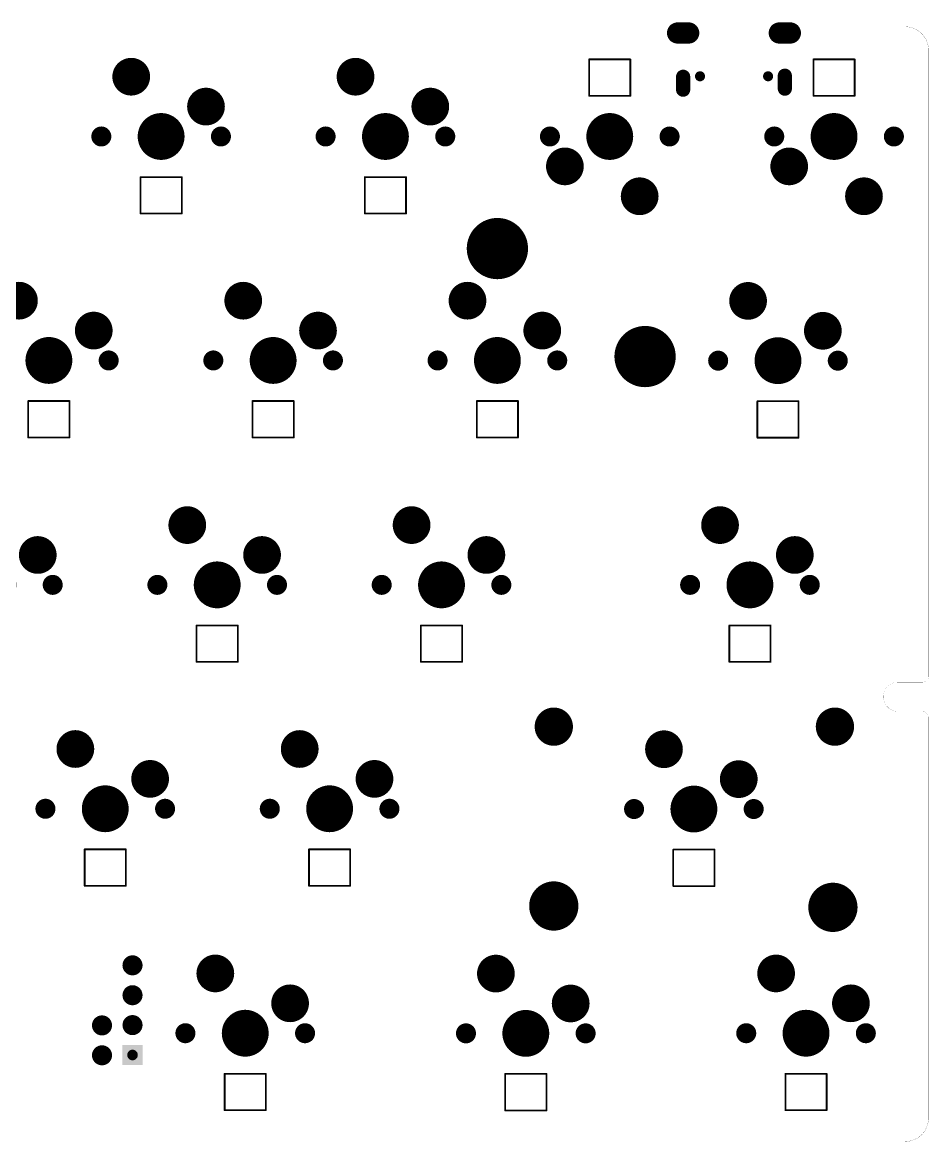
# Model space of a CAD drawing. Header units: millimetres. Extents: x 1049 to 1332, y 1256 to 1351.
# Drawn here: x 1254.6 to 1331.5, y 1255.5 to 1350.6 of the extents above; entities that cross this region are included whole.
import ezdxf

# ---------------------------------------------------------------- set-up
doc = ezdxf.new("R2010")
doc.units = ezdxf.units.MM
for name, color, linetype in [('BottomSolder', 6, 'Continuous'), ('KeepOutLayer', 6, 'Continuous'), ('PadHoleLayer', 156, 'Continuous')]:
    doc.layers.add(name, color=color, linetype=linetype)

# ---------------------------------------------------------------- blocks, each defined once
blk = doc.blocks.new('____87')
at = {"layer": 'BottomSolder'}
for points, const_width in [([(-3.341, 5.08, 1), (-1.739, 5.08, 1)], 1.602), ([(3.009, 2.54, 1), (4.611, 2.54, 1)], 1.602), ([(-0.995, 0, 1), (0.995, 0, 1)], 1.99), ([(-5.505, 0, 1), (-4.655, 0, 1)], 0.85), ([(4.655, 0, 1), (5.505, 0, 1)], 0.85)]:
    blk.add_lwpolyline(points, format="xyb", close=True, dxfattribs=dict(at, const_width=const_width))
at = {"layer": 'PadHoleLayer'}
for points, const_width in [([(-3.29, 5.08, 1), (-1.79, 5.08, 1)], 1.5), ([(3.06, 2.54, 1), (4.56, 2.54, 1)], 1.5), ([(-0.995, 0, 1), (0.995, 0, 1)], 1.99), ([(-5.505, 0, 1), (-4.655, 0, 1)], 0.85), ([(4.655, 0, 1), (5.505, 0, 1)], 0.85)]:
    blk.add_lwpolyline(points, format="xyb", close=True, dxfattribs=dict(at, const_width=const_width))
blk = doc.blocks.new('____88')
at = {"layer": 'BottomSolder'}
for points, const_width in [([(-3.341, 5.08, 1), (-1.739, 5.08, 1)], 1.602), ([(3.009, 2.54, 1), (4.611, 2.54, 1)], 1.602), ([(-0.995, 0, 1), (0.995, 0, 1)], 1.99), ([(-5.505, 0, 1), (-4.655, 0, 1)], 0.85), ([(4.655, 0, 1), (5.505, 0, 1)], 0.85)]:
    blk.add_lwpolyline(points, format="xyb", close=True, dxfattribs=dict(at, const_width=const_width))
at = {"layer": 'PadHoleLayer'}
for points, const_width in [([(-3.29, 5.08, 1), (-1.79, 5.08, 1)], 1.5), ([(3.06, 2.54, 1), (4.56, 2.54, 1)], 1.5), ([(-0.995, 0, 1), (0.995, 0, 1)], 1.99), ([(-5.505, 0, 1), (-4.655, 0, 1)], 0.85), ([(4.655, 0, 1), (5.505, 0, 1)], 0.85)]:
    blk.add_lwpolyline(points, format="xyb", close=True, dxfattribs=dict(at, const_width=const_width))
blk = doc.blocks.new('____89')
at = {"layer": 'BottomSolder'}
for points, const_width in [([(-3.341, 5.08, 1), (-1.739, 5.08, 1)], 1.602), ([(3.009, 2.54, 1), (4.611, 2.54, 1)], 1.602), ([(-0.995, 0, 1), (0.995, 0, 1)], 1.99), ([(-5.505, 0, 1), (-4.655, 0, 1)], 0.85), ([(4.655, 0, 1), (5.505, 0, 1)], 0.85)]:
    blk.add_lwpolyline(points, format="xyb", close=True, dxfattribs=dict(at, const_width=const_width))
at = {"layer": 'PadHoleLayer'}
for points, const_width in [([(-3.29, 5.08, 1), (-1.79, 5.08, 1)], 1.5), ([(3.06, 2.54, 1), (4.56, 2.54, 1)], 1.5), ([(-0.995, 0, 1), (0.995, 0, 1)], 1.99), ([(-5.505, 0, 1), (-4.655, 0, 1)], 0.85), ([(4.655, 0, 1), (5.505, 0, 1)], 0.85)]:
    blk.add_lwpolyline(points, format="xyb", close=True, dxfattribs=dict(at, const_width=const_width))
blk = doc.blocks.new('____97')
at = {"layer": 'BottomSolder'}
for points, const_width in [([(-3.341, 5.08, 1), (-1.739, 5.08, 1)], 1.602), ([(3.009, 2.54, 1), (4.611, 2.54, 1)], 1.602), ([(-0.995, 0, 1), (0.995, 0, 1)], 1.99), ([(-5.505, 0, 1), (-4.655, 0, 1)], 0.85), ([(4.655, 0, 1), (5.505, 0, 1)], 0.85)]:
    blk.add_lwpolyline(points, format="xyb", close=True, dxfattribs=dict(at, const_width=const_width))
at = {"layer": 'PadHoleLayer'}
for points, const_width in [([(-3.29, 5.08, 1), (-1.79, 5.08, 1)], 1.5), ([(3.06, 2.54, 1), (4.56, 2.54, 1)], 1.5), ([(-0.995, 0, 1), (0.995, 0, 1)], 1.99), ([(-5.505, 0, 1), (-4.655, 0, 1)], 0.85), ([(4.655, 0, 1), (5.505, 0, 1)], 0.85)]:
    blk.add_lwpolyline(points, format="xyb", close=True, dxfattribs=dict(at, const_width=const_width))
blk = doc.blocks.new('____101')
at = {"layer": 'BottomSolder'}
for points, const_width in [([(-3.341, 5.08, 1), (-1.739, 5.08, 1)], 1.602), ([(3.009, 2.54, 1), (4.611, 2.54, 1)], 1.602), ([(-0.995, 0, 1), (0.995, 0, 1)], 1.99), ([(-5.505, 0, 1), (-4.655, 0, 1)], 0.85), ([(4.655, 0, 1), (5.505, 0, 1)], 0.85)]:
    blk.add_lwpolyline(points, format="xyb", close=True, dxfattribs=dict(at, const_width=const_width))
at = {"layer": 'PadHoleLayer'}
for points, const_width in [([(-3.29, 5.08, 1), (-1.79, 5.08, 1)], 1.5), ([(3.06, 2.54, 1), (4.56, 2.54, 1)], 1.5), ([(-0.995, 0, 1), (0.995, 0, 1)], 1.99), ([(-5.505, 0, 1), (-4.655, 0, 1)], 0.85), ([(4.655, 0, 1), (5.505, 0, 1)], 0.85)]:
    blk.add_lwpolyline(points, format="xyb", close=True, dxfattribs=dict(at, const_width=const_width))
blk = doc.blocks.new('____105')
at = {"layer": 'BottomSolder'}
for points, const_width in [([(-3.341, 5.08, 1), (-1.739, 5.08, 1)], 1.602), ([(3.009, 2.54, 1), (4.611, 2.54, 1)], 1.602), ([(-0.995, 0, 1), (0.995, 0, 1)], 1.99), ([(-5.505, 0, 1), (-4.655, 0, 1)], 0.85), ([(4.655, 0, 1), (5.505, 0, 1)], 0.85)]:
    blk.add_lwpolyline(points, format="xyb", close=True, dxfattribs=dict(at, const_width=const_width))
at = {"layer": 'PadHoleLayer'}
for points, const_width in [([(-3.29, 5.08, 1), (-1.79, 5.08, 1)], 1.5), ([(3.06, 2.54, 1), (4.56, 2.54, 1)], 1.5), ([(-0.995, 0, 1), (0.995, 0, 1)], 1.99), ([(-5.505, 0, 1), (-4.655, 0, 1)], 0.85), ([(4.655, 0, 1), (5.505, 0, 1)], 0.85)]:
    blk.add_lwpolyline(points, format="xyb", close=True, dxfattribs=dict(at, const_width=const_width))
blk = doc.blocks.new('____107')
at = {"layer": 'BottomSolder'}
for points, const_width in [([(-3.341, 5.08, 1), (-1.739, 5.08, 1)], 1.602), ([(3.009, 2.54, 1), (4.611, 2.54, 1)], 1.602), ([(-0.995, 0, 1), (0.995, 0, 1)], 1.99), ([(-5.505, 0, 1), (-4.655, 0, 1)], 0.85), ([(4.655, 0, 1), (5.505, 0, 1)], 0.85)]:
    blk.add_lwpolyline(points, format="xyb", close=True, dxfattribs=dict(at, const_width=const_width))
at = {"layer": 'PadHoleLayer'}
for points, const_width in [([(-3.29, 5.08, 1), (-1.79, 5.08, 1)], 1.5), ([(3.06, 2.54, 1), (4.56, 2.54, 1)], 1.5), ([(-0.995, 0, 1), (0.995, 0, 1)], 1.99), ([(-5.505, 0, 1), (-4.655, 0, 1)], 0.85), ([(4.655, 0, 1), (5.505, 0, 1)], 0.85)]:
    blk.add_lwpolyline(points, format="xyb", close=True, dxfattribs=dict(at, const_width=const_width))
blk = doc.blocks.new('____110')
at = {"layer": 'BottomSolder'}
for points, const_width in [([(-3.341, 5.08, 1), (-1.739, 5.08, 1)], 1.602), ([(3.009, 2.54, 1), (4.611, 2.54, 1)], 1.602), ([(-0.995, 0, 1), (0.995, 0, 1)], 1.99), ([(-5.505, 0, 1), (-4.655, 0, 1)], 0.85), ([(4.655, 0, 1), (5.505, 0, 1)], 0.85)]:
    blk.add_lwpolyline(points, format="xyb", close=True, dxfattribs=dict(at, const_width=const_width))
at = {"layer": 'PadHoleLayer'}
for points, const_width in [([(-3.29, 5.08, 1), (-1.79, 5.08, 1)], 1.5), ([(3.06, 2.54, 1), (4.56, 2.54, 1)], 1.5), ([(-0.995, 0, 1), (0.995, 0, 1)], 1.99), ([(-5.505, 0, 1), (-4.655, 0, 1)], 0.85), ([(4.655, 0, 1), (5.505, 0, 1)], 0.85)]:
    blk.add_lwpolyline(points, format="xyb", close=True, dxfattribs=dict(at, const_width=const_width))
blk = doc.blocks.new('____114')
at = {"layer": 'BottomSolder'}
for points, const_width in [([(-3.341, 5.08, 1), (-1.739, 5.08, 1)], 1.602), ([(3.009, 2.54, 1), (4.611, 2.54, 1)], 1.602), ([(-0.995, 0, 1), (0.995, 0, 1)], 1.99), ([(-5.505, 0, 1), (-4.655, 0, 1)], 0.85), ([(4.655, 0, 1), (5.505, 0, 1)], 0.85)]:
    blk.add_lwpolyline(points, format="xyb", close=True, dxfattribs=dict(at, const_width=const_width))
at = {"layer": 'PadHoleLayer'}
for points, const_width in [([(-3.29, 5.08, 1), (-1.79, 5.08, 1)], 1.5), ([(3.06, 2.54, 1), (4.56, 2.54, 1)], 1.5), ([(-0.995, 0, 1), (0.995, 0, 1)], 1.99), ([(-5.505, 0, 1), (-4.655, 0, 1)], 0.85), ([(4.655, 0, 1), (5.505, 0, 1)], 0.85)]:
    blk.add_lwpolyline(points, format="xyb", close=True, dxfattribs=dict(at, const_width=const_width))
blk = doc.blocks.new('____115')
at = {"layer": 'BottomSolder'}
for points, const_width in [([(-3.341, 5.08, 1), (-1.739, 5.08, 1)], 1.602), ([(3.009, 2.54, 1), (4.611, 2.54, 1)], 1.602), ([(-0.995, 0, 1), (0.995, 0, 1)], 1.99), ([(-5.505, 0, 1), (-4.655, 0, 1)], 0.85), ([(4.655, 0, 1), (5.505, 0, 1)], 0.85)]:
    blk.add_lwpolyline(points, format="xyb", close=True, dxfattribs=dict(at, const_width=const_width))
at = {"layer": 'PadHoleLayer'}
for points, const_width in [([(-3.29, 5.08, 1), (-1.79, 5.08, 1)], 1.5), ([(3.06, 2.54, 1), (4.56, 2.54, 1)], 1.5), ([(-0.995, 0, 1), (0.995, 0, 1)], 1.99), ([(-5.505, 0, 1), (-4.655, 0, 1)], 0.85), ([(4.655, 0, 1), (5.505, 0, 1)], 0.85)]:
    blk.add_lwpolyline(points, format="xyb", close=True, dxfattribs=dict(at, const_width=const_width))
blk = doc.blocks.new('____116')
at = {"layer": 'BottomSolder'}
for points, const_width in [([(-3.341, 5.08, 1), (-1.739, 5.08, 1)], 1.602), ([(3.009, 2.54, 1), (4.611, 2.54, 1)], 1.602), ([(-0.995, 0, 1), (0.995, 0, 1)], 1.99), ([(-5.505, 0, 1), (-4.655, 0, 1)], 0.85), ([(4.655, 0, 1), (5.505, 0, 1)], 0.85)]:
    blk.add_lwpolyline(points, format="xyb", close=True, dxfattribs=dict(at, const_width=const_width))
at = {"layer": 'PadHoleLayer'}
for points, const_width in [([(-3.29, 5.08, 1), (-1.79, 5.08, 1)], 1.5), ([(3.06, 2.54, 1), (4.56, 2.54, 1)], 1.5), ([(-0.995, 0, 1), (0.995, 0, 1)], 1.99), ([(-5.505, 0, 1), (-4.655, 0, 1)], 0.85), ([(4.655, 0, 1), (5.505, 0, 1)], 0.85)]:
    blk.add_lwpolyline(points, format="xyb", close=True, dxfattribs=dict(at, const_width=const_width))
blk = doc.blocks.new('____124')
at = {"layer": 'BottomSolder'}
for points, const_width in [([(-3.341, 5.08, 1), (-1.739, 5.08, 1)], 1.602), ([(3.009, 2.54, 1), (4.611, 2.54, 1)], 1.602), ([(-0.995, 0, 1), (0.995, 0, 1)], 1.99), ([(-5.505, 0, 1), (-4.655, 0, 1)], 0.85), ([(4.655, 0, 1), (5.505, 0, 1)], 0.85)]:
    blk.add_lwpolyline(points, format="xyb", close=True, dxfattribs=dict(at, const_width=const_width))
at = {"layer": 'PadHoleLayer'}
for points, const_width in [([(-3.29, 5.08, 1), (-1.79, 5.08, 1)], 1.5), ([(3.06, 2.54, 1), (4.56, 2.54, 1)], 1.5), ([(-0.995, 0, 1), (0.995, 0, 1)], 1.99), ([(-5.505, 0, 1), (-4.655, 0, 1)], 0.85), ([(4.655, 0, 1), (5.505, 0, 1)], 0.85)]:
    blk.add_lwpolyline(points, format="xyb", close=True, dxfattribs=dict(at, const_width=const_width))
blk = doc.blocks.new('____129')
at = {"layer": 'BottomSolder'}
for points, const_width in [([(-3.341, 5.08, 1), (-1.739, 5.08, 1)], 1.602), ([(3.009, 2.54, 1), (4.611, 2.54, 1)], 1.602), ([(-0.995, 0, 1), (0.995, 0, 1)], 1.99), ([(-5.505, 0, 1), (-4.655, 0, 1)], 0.85), ([(4.655, 0, 1), (5.505, 0, 1)], 0.85)]:
    blk.add_lwpolyline(points, format="xyb", close=True, dxfattribs=dict(at, const_width=const_width))
at = {"layer": 'PadHoleLayer'}
for points, const_width in [([(-3.29, 5.08, 1), (-1.79, 5.08, 1)], 1.5), ([(3.06, 2.54, 1), (4.56, 2.54, 1)], 1.5), ([(-0.995, 0, 1), (0.995, 0, 1)], 1.99), ([(-5.505, 0, 1), (-4.655, 0, 1)], 0.85), ([(4.655, 0, 1), (5.505, 0, 1)], 0.85)]:
    blk.add_lwpolyline(points, format="xyb", close=True, dxfattribs=dict(at, const_width=const_width))
blk = doc.blocks.new('____135')
at = {"layer": 'BottomSolder'}
for points, const_width in [([(-3.341, 5.08, 1), (-1.739, 5.08, 1)], 1.602), ([(3.009, 2.54, 1), (4.611, 2.54, 1)], 1.602), ([(-0.995, 0, 1), (0.995, 0, 1)], 1.99), ([(-5.505, 0, 1), (-4.655, 0, 1)], 0.85), ([(4.655, 0, 1), (5.505, 0, 1)], 0.85)]:
    blk.add_lwpolyline(points, format="xyb", close=True, dxfattribs=dict(at, const_width=const_width))
at = {"layer": 'PadHoleLayer'}
for points, const_width in [([(-3.29, 5.08, 1), (-1.79, 5.08, 1)], 1.5), ([(3.06, 2.54, 1), (4.56, 2.54, 1)], 1.5), ([(-0.995, 0, 1), (0.995, 0, 1)], 1.99), ([(-5.505, 0, 1), (-4.655, 0, 1)], 0.85), ([(4.655, 0, 1), (5.505, 0, 1)], 0.85)]:
    blk.add_lwpolyline(points, format="xyb", close=True, dxfattribs=dict(at, const_width=const_width))
blk = doc.blocks.new('____136')
at = {"layer": 'BottomSolder'}
for points, const_width in [([(-3.341, 5.08, 1), (-1.739, 5.08, 1)], 1.602), ([(3.009, 2.54, 1), (4.611, 2.54, 1)], 1.602), ([(-0.995, 0, 1), (0.995, 0, 1)], 1.99), ([(-5.505, 0, 1), (-4.655, 0, 1)], 0.85), ([(4.655, 0, 1), (5.505, 0, 1)], 0.85)]:
    blk.add_lwpolyline(points, format="xyb", close=True, dxfattribs=dict(at, const_width=const_width))
at = {"layer": 'PadHoleLayer'}
for points, const_width in [([(-3.29, 5.08, 1), (-1.79, 5.08, 1)], 1.5), ([(3.06, 2.54, 1), (4.56, 2.54, 1)], 1.5), ([(-0.995, 0, 1), (0.995, 0, 1)], 1.99), ([(-5.505, 0, 1), (-4.655, 0, 1)], 0.85), ([(4.655, 0, 1), (5.505, 0, 1)], 0.85)]:
    blk.add_lwpolyline(points, format="xyb", close=True, dxfattribs=dict(at, const_width=const_width))
blk = doc.blocks.new('____138')
at = {"layer": 'BottomSolder'}
for points, const_width in [([(-3.341, 5.08, 1), (-1.739, 5.08, 1)], 1.602), ([(3.009, 2.54, 1), (4.611, 2.54, 1)], 1.602), ([(-0.995, 0, 1), (0.995, 0, 1)], 1.99), ([(-5.505, 0, 1), (-4.655, 0, 1)], 0.85), ([(4.655, 0, 1), (5.505, 0, 1)], 0.85)]:
    blk.add_lwpolyline(points, format="xyb", close=True, dxfattribs=dict(at, const_width=const_width))
at = {"layer": 'PadHoleLayer'}
for points, const_width in [([(-3.29, 5.08, 1), (-1.79, 5.08, 1)], 1.5), ([(3.06, 2.54, 1), (4.56, 2.54, 1)], 1.5), ([(-0.995, 0, 1), (0.995, 0, 1)], 1.99), ([(-5.505, 0, 1), (-4.655, 0, 1)], 0.85), ([(4.655, 0, 1), (5.505, 0, 1)], 0.85)]:
    blk.add_lwpolyline(points, format="xyb", close=True, dxfattribs=dict(at, const_width=const_width))
blk = doc.blocks.new('____139')
at = {"layer": 'BottomSolder'}
for points, const_width in [([(-3.341, 5.08, 1), (-1.739, 5.08, 1)], 1.602), ([(3.009, 2.54, 1), (4.611, 2.54, 1)], 1.602), ([(-0.995, 0, 1), (0.995, 0, 1)], 1.99), ([(-5.505, 0, 1), (-4.655, 0, 1)], 0.85), ([(4.655, 0, 1), (5.505, 0, 1)], 0.85)]:
    blk.add_lwpolyline(points, format="xyb", close=True, dxfattribs=dict(at, const_width=const_width))
at = {"layer": 'PadHoleLayer'}
for points, const_width in [([(-3.29, 5.08, 1), (-1.79, 5.08, 1)], 1.5), ([(3.06, 2.54, 1), (4.56, 2.54, 1)], 1.5), ([(-0.995, 0, 1), (0.995, 0, 1)], 1.99), ([(-5.505, 0, 1), (-4.655, 0, 1)], 0.85), ([(4.655, 0, 1), (5.505, 0, 1)], 0.85)]:
    blk.add_lwpolyline(points, format="xyb", close=True, dxfattribs=dict(at, const_width=const_width))
blk = doc.blocks.new('____141')
at = {"layer": 'BottomSolder'}
for points, const_width in [([(-3.341, 5.08, 1), (-1.739, 5.08, 1)], 1.602), ([(3.009, 2.54, 1), (4.611, 2.54, 1)], 1.602), ([(-0.995, 0, 1), (0.995, 0, 1)], 1.99), ([(-5.505, 0, 1), (-4.655, 0, 1)], 0.85), ([(4.655, 0, 1), (5.505, 0, 1)], 0.85)]:
    blk.add_lwpolyline(points, format="xyb", close=True, dxfattribs=dict(at, const_width=const_width))
at = {"layer": 'PadHoleLayer'}
for points, const_width in [([(-3.29, 5.08, 1), (-1.79, 5.08, 1)], 1.5), ([(3.06, 2.54, 1), (4.56, 2.54, 1)], 1.5), ([(-0.995, 0, 1), (0.995, 0, 1)], 1.99), ([(-5.505, 0, 1), (-4.655, 0, 1)], 0.85), ([(4.655, 0, 1), (5.505, 0, 1)], 0.85)]:
    blk.add_lwpolyline(points, format="xyb", close=True, dxfattribs=dict(at, const_width=const_width))
blk = doc.blocks.new('2X____147')
at = {"layer": 'BottomSolder'}
for points, const_width in [([(-12.71, 7, 1), (-11.084, 7, 1)], 1.626), ([(11.166, 7, 1), (12.792, 7, 1)], 1.626), ([(-12.943, -8.24, 1), (-10.851, -8.24, 1)], 2.092), ([(10.761, -8.354, 1), (12.853, -8.354, 1)], 2.092)]:
    blk.add_lwpolyline(points, format="xyb", close=True, dxfattribs=dict(at, const_width=const_width))
at = {"layer": 'PadHoleLayer'}
for points, const_width in [([(-12.659, 7, 1), (-11.135, 7, 1)], 1.524), ([(11.217, 7, 1), (12.741, 7, 1)], 1.524), ([(-12.892, -8.24, 1), (-10.902, -8.24, 1)], 1.99), ([(10.812, -8.354, 1), (12.802, -8.354, 1)], 1.99)]:
    blk.add_lwpolyline(points, format="xyb", close=True, dxfattribs=dict(at, const_width=const_width))
blk = doc.blocks.new('JUMP_WIRE_150')
at = {"layer": 'BottomSolder', "const_width": 0.852}
for points in [[(-0.426, 0, 1), (0.426, 0, 1)], [(2.114, 0, 1), (2.966, 0, 1)]]:
    blk.add_lwpolyline(points, format="xyb", close=True, dxfattribs=at)
at = {"layer": 'PadHoleLayer', "const_width": 0.457}
for points in [[(-0.229, 0, 1), (0.229, 0, 1)], [(2.311, 0, 1), (2.769, 0, 1)]]:
    blk.add_lwpolyline(points, format="xyb", close=True, dxfattribs=at)
blk = doc.blocks.new('HDR1X4_151')
at = {"layer": 'BottomSolder', "const_width": 0.852}
for points in [[(2.114, 0, 1), (2.966, 0, 1)], [(4.654, 0, 1), (5.506, 0, 1)], [(7.194, 0, 1), (8.046, 0, 1)]]:
    blk.add_lwpolyline(points, format="xyb", close=True, dxfattribs=at)
at = {"layer": 'BottomSolder'}
blk.add_solid([(-0.852, -0.852), (0.852, -0.852), (-0.852, 0.852), (0.852, 0.852)], dxfattribs=at)
at = {"layer": 'PadHoleLayer', "const_width": 0.45}
for points in [[(-0.225, 0, 1), (0.225, 0, 1)], [(2.315, 0, 1), (2.765, 0, 1)], [(4.855, 0, 1), (5.305, 0, 1)], [(7.395, 0, 1), (7.845, 0, 1)]]:
    blk.add_lwpolyline(points, format="xyb", close=True, dxfattribs=at)
blk = doc.blocks.new('TYPE_C_2_154')
at = {"layer": 'BottomSolder'}
for points, const_width in [([(-3.849, 1.551), (-4.789, 1.551)], 1.803), ([(4.787, 1.551), (3.847, 1.551)], 1.803), ([(-4.319, -2.169), (-4.319, -3.269)], 1.203), ([(4.319, -2.079), (4.319, -3.179)], 1.203)]:
    blk.add_lwpolyline(points, dxfattribs=dict(at, const_width=const_width))
for points, const_width in [([(-5.24, 1.551, 1), (-4.338, 1.551, 1)], 0.902), ([(-4.3, 1.551, 1), (-3.398, 1.551, 1)], 0.902), ([(3.396, 1.551, 1), (4.298, 1.551, 1)], 0.902), ([(4.336, 1.551, 1), (5.238, 1.551, 1)], 0.902), ([(-4.62, -2.169, 1), (-4.018, -2.169, 1)], 0.602), ([(-3.099, -2.129, 1), (-2.672, -2.129, 1)], 0.427), ([(2.681, -2.129, 1), (3.108, -2.129, 1)], 0.427), ([(4.018, -2.079, 1), (4.62, -2.079, 1)], 0.602), ([(-4.62, -3.269, 1), (-4.018, -3.269, 1)], 0.602), ([(4.018, -3.179, 1), (4.62, -3.179, 1)], 0.602)]:
    blk.add_lwpolyline(points, format="xyb", close=True, dxfattribs=dict(at, const_width=const_width))
at = {"layer": 'PadHoleLayer'}
for points, const_width in [([(-4.544, 1.326), (-4.544, 1.776, -1), (-4.094, 1.776), (-4.094, 1.326, -1)], 0.15), ([(4.092, 1.326), (4.092, 1.776, -1), (4.542, 1.776), (4.542, 1.326, -1)], 0.15), ([(-3.048, -2.129, 1), (-2.723, -2.129, 1)], 0.325), ([(2.732, -2.129, 1), (3.057, -2.129, 1)], 0.325), ([(4.094, -3.104), (4.094, -2.154, -1), (4.544, -2.154), (4.544, -3.104, -1)], 0.15), ([(-4.544, -3.194), (-4.544, -2.244, -1), (-4.094, -2.244), (-4.094, -3.194, -1)], 0.15)]:
    blk.add_lwpolyline(points, format="xyb", close=True, dxfattribs=dict(at, const_width=const_width))
blk = doc.blocks.new('6028RGB_166')
at = {"layer": 'KeepOutLayer', "const_width": 0.15}
for points in [[(1.75, 1.546), (-1.75, 1.546)], [(-1.75, 1.546), (-1.75, -1.553)], [(1.75, 1.546), (1.75, -1.553)], [(1.75, -1.553), (-1.75, -1.553)]]:
    blk.add_lwpolyline(points, dxfattribs=at)
at = {"layer": 'KeepOutLayer', "const_width": 0.075}
for points in [[(-1.787, 1.546, 1), (-1.712, 1.546, 1)], [(-1.787, 1.546, 1), (-1.712, 1.546, 1)], [(1.712, 1.546, 1), (1.787, 1.546, 1)], [(1.712, 1.546, 1), (1.787, 1.546, 1)], [(-1.787, -1.553, 1), (-1.712, -1.553, 1)], [(-1.787, -1.553, 1), (-1.712, -1.553, 1)], [(1.712, -1.553, 1), (1.787, -1.553, 1)], [(1.712, -1.553, 1), (1.787, -1.553, 1)]]:
    blk.add_lwpolyline(points, format="xyb", close=True, dxfattribs=at)
blk = doc.blocks.new('6028RGB_167')
at = {"layer": 'KeepOutLayer', "const_width": 0.15}
for points in [[(-1.75, 1.546), (-1.75, -1.553)], [(1.75, 1.546), (-1.75, 1.546)], [(1.75, 1.546), (1.75, -1.553)], [(1.75, -1.553), (-1.75, -1.553)]]:
    blk.add_lwpolyline(points, dxfattribs=at)
at = {"layer": 'KeepOutLayer', "const_width": 0.075}
for points in [[(-1.787, 1.546, 1), (-1.712, 1.546, 1)], [(-1.787, 1.546, 1), (-1.712, 1.546, 1)], [(1.712, 1.546, 1), (1.787, 1.546, 1)], [(1.712, 1.546, 1), (1.787, 1.546, 1)], [(-1.787, -1.553, 1), (-1.712, -1.553, 1)], [(-1.787, -1.553, 1), (-1.712, -1.553, 1)], [(1.712, -1.553, 1), (1.787, -1.553, 1)], [(1.712, -1.553, 1), (1.787, -1.553, 1)]]:
    blk.add_lwpolyline(points, format="xyb", close=True, dxfattribs=at)
blk = doc.blocks.new('6028RGB_168')
at = {"layer": 'KeepOutLayer', "const_width": 0.15}
for points in [[(1.75, 1.546), (-1.75, 1.546)], [(-1.75, 1.546), (-1.75, -1.553)], [(1.75, 1.546), (1.75, -1.553)], [(1.75, -1.553), (-1.75, -1.553)]]:
    blk.add_lwpolyline(points, dxfattribs=at)
at = {"layer": 'KeepOutLayer', "const_width": 0.075}
for points in [[(-1.787, 1.546, 1), (-1.712, 1.546, 1)], [(-1.787, 1.546, 1), (-1.712, 1.546, 1)], [(1.712, 1.546, 1), (1.787, 1.546, 1)], [(1.712, 1.546, 1), (1.787, 1.546, 1)], [(-1.787, -1.553, 1), (-1.712, -1.553, 1)], [(-1.787, -1.553, 1), (-1.712, -1.553, 1)], [(1.712, -1.553, 1), (1.787, -1.553, 1)], [(1.712, -1.553, 1), (1.787, -1.553, 1)]]:
    blk.add_lwpolyline(points, format="xyb", close=True, dxfattribs=at)
blk = doc.blocks.new('6028RGB_169')
at = {"layer": 'KeepOutLayer', "const_width": 0.15}
for points in [[(-1.75, 1.546), (-1.75, -1.553)], [(1.75, 1.546), (-1.75, 1.546)], [(1.75, 1.546), (1.75, -1.553)], [(1.75, -1.553), (-1.75, -1.553)]]:
    blk.add_lwpolyline(points, dxfattribs=at)
at = {"layer": 'KeepOutLayer', "const_width": 0.075}
for points in [[(-1.787, 1.546, 1), (-1.712, 1.546, 1)], [(-1.787, 1.546, 1), (-1.712, 1.546, 1)], [(1.712, 1.546, 1), (1.787, 1.546, 1)], [(1.712, 1.546, 1), (1.787, 1.546, 1)], [(-1.787, -1.553, 1), (-1.712, -1.553, 1)], [(-1.787, -1.553, 1), (-1.712, -1.553, 1)], [(1.712, -1.553, 1), (1.787, -1.553, 1)], [(1.712, -1.553, 1), (1.787, -1.553, 1)]]:
    blk.add_lwpolyline(points, format="xyb", close=True, dxfattribs=at)
blk = doc.blocks.new('6028RGB_170')
at = {"layer": 'KeepOutLayer', "const_width": 0.15}
for points in [[(1.75, 1.546), (-1.75, 1.546)], [(-1.75, 1.546), (-1.75, -1.553)], [(1.75, 1.546), (1.75, -1.553)], [(1.75, -1.553), (-1.75, -1.553)]]:
    blk.add_lwpolyline(points, dxfattribs=at)
at = {"layer": 'KeepOutLayer', "const_width": 0.075}
for points in [[(-1.787, 1.546, 1), (-1.712, 1.546, 1)], [(-1.787, 1.546, 1), (-1.712, 1.546, 1)], [(1.712, 1.546, 1), (1.787, 1.546, 1)], [(1.712, 1.546, 1), (1.787, 1.546, 1)], [(-1.787, -1.553, 1), (-1.712, -1.553, 1)], [(-1.787, -1.553, 1), (-1.712, -1.553, 1)], [(1.712, -1.553, 1), (1.787, -1.553, 1)], [(1.712, -1.553, 1), (1.787, -1.553, 1)]]:
    blk.add_lwpolyline(points, format="xyb", close=True, dxfattribs=at)
blk = doc.blocks.new('6028RGB_171')
at = {"layer": 'KeepOutLayer', "const_width": 0.15}
for points in [[(-1.75, 1.546), (-1.75, -1.553)], [(1.75, 1.546), (-1.75, 1.546)], [(1.75, 1.546), (1.75, -1.553)], [(1.75, -1.553), (-1.75, -1.553)]]:
    blk.add_lwpolyline(points, dxfattribs=at)
at = {"layer": 'KeepOutLayer', "const_width": 0.075}
for points in [[(-1.787, 1.546, 1), (-1.712, 1.546, 1)], [(-1.787, 1.546, 1), (-1.712, 1.546, 1)], [(1.712, 1.546, 1), (1.787, 1.546, 1)], [(1.712, 1.546, 1), (1.787, 1.546, 1)], [(-1.787, -1.553, 1), (-1.712, -1.553, 1)], [(-1.787, -1.553, 1), (-1.712, -1.553, 1)], [(1.712, -1.553, 1), (1.787, -1.553, 1)], [(1.712, -1.553, 1), (1.787, -1.553, 1)]]:
    blk.add_lwpolyline(points, format="xyb", close=True, dxfattribs=at)
blk = doc.blocks.new('6028RGB_172')
at = {"layer": 'KeepOutLayer', "const_width": 0.15}
for points in [[(1.75, 1.546), (-1.75, 1.546)], [(-1.75, 1.546), (-1.75, -1.553)], [(1.75, 1.546), (1.75, -1.553)], [(1.75, -1.553), (-1.75, -1.553)]]:
    blk.add_lwpolyline(points, dxfattribs=at)
at = {"layer": 'KeepOutLayer', "const_width": 0.075}
for points in [[(-1.787, 1.546, 1), (-1.712, 1.546, 1)], [(-1.787, 1.546, 1), (-1.712, 1.546, 1)], [(1.712, 1.546, 1), (1.787, 1.546, 1)], [(1.712, 1.546, 1), (1.787, 1.546, 1)], [(-1.787, -1.553, 1), (-1.712, -1.553, 1)], [(-1.787, -1.553, 1), (-1.712, -1.553, 1)], [(1.712, -1.553, 1), (1.787, -1.553, 1)], [(1.712, -1.553, 1), (1.787, -1.553, 1)]]:
    blk.add_lwpolyline(points, format="xyb", close=True, dxfattribs=at)
blk = doc.blocks.new('6028RGB_173')
at = {"layer": 'KeepOutLayer', "const_width": 0.15}
for points in [[(-1.75, 1.546), (-1.75, -1.553)], [(1.75, 1.546), (-1.75, 1.546)], [(1.75, 1.546), (1.75, -1.553)], [(1.75, -1.553), (-1.75, -1.553)]]:
    blk.add_lwpolyline(points, dxfattribs=at)
at = {"layer": 'KeepOutLayer', "const_width": 0.075}
for points in [[(-1.787, 1.546, 1), (-1.712, 1.546, 1)], [(-1.787, 1.546, 1), (-1.712, 1.546, 1)], [(1.712, 1.546, 1), (1.787, 1.546, 1)], [(1.712, 1.546, 1), (1.787, 1.546, 1)], [(-1.787, -1.553, 1), (-1.712, -1.553, 1)], [(-1.787, -1.553, 1), (-1.712, -1.553, 1)], [(1.712, -1.553, 1), (1.787, -1.553, 1)], [(1.712, -1.553, 1), (1.787, -1.553, 1)]]:
    blk.add_lwpolyline(points, format="xyb", close=True, dxfattribs=at)
blk = doc.blocks.new('6028RGB_174')
at = {"layer": 'KeepOutLayer', "const_width": 0.15}
for points in [[(1.75, 1.546), (-1.75, 1.546)], [(-1.75, 1.546), (-1.75, -1.553)], [(1.75, 1.546), (1.75, -1.553)], [(1.75, -1.553), (-1.75, -1.553)]]:
    blk.add_lwpolyline(points, dxfattribs=at)
at = {"layer": 'KeepOutLayer', "const_width": 0.075}
for points in [[(-1.787, 1.546, 1), (-1.712, 1.546, 1)], [(-1.787, 1.546, 1), (-1.712, 1.546, 1)], [(1.712, 1.546, 1), (1.787, 1.546, 1)], [(1.712, 1.546, 1), (1.787, 1.546, 1)], [(-1.787, -1.553, 1), (-1.712, -1.553, 1)], [(-1.787, -1.553, 1), (-1.712, -1.553, 1)], [(1.712, -1.553, 1), (1.787, -1.553, 1)], [(1.712, -1.553, 1), (1.787, -1.553, 1)]]:
    blk.add_lwpolyline(points, format="xyb", close=True, dxfattribs=at)
blk = doc.blocks.new('6028RGB_175')
at = {"layer": 'KeepOutLayer', "const_width": 0.15}
for points in [[(-1.75, 1.546), (-1.75, -1.553)], [(1.75, 1.546), (-1.75, 1.546)], [(1.75, 1.546), (1.75, -1.553)], [(1.75, -1.553), (-1.75, -1.553)]]:
    blk.add_lwpolyline(points, dxfattribs=at)
at = {"layer": 'KeepOutLayer', "const_width": 0.075}
for points in [[(-1.787, 1.546, 1), (-1.712, 1.546, 1)], [(-1.787, 1.546, 1), (-1.712, 1.546, 1)], [(1.712, 1.546, 1), (1.787, 1.546, 1)], [(1.712, 1.546, 1), (1.787, 1.546, 1)], [(-1.787, -1.553, 1), (-1.712, -1.553, 1)], [(-1.787, -1.553, 1), (-1.712, -1.553, 1)], [(1.712, -1.553, 1), (1.787, -1.553, 1)], [(1.712, -1.553, 1), (1.787, -1.553, 1)]]:
    blk.add_lwpolyline(points, format="xyb", close=True, dxfattribs=at)
blk = doc.blocks.new('6028RGB_176')
at = {"layer": 'KeepOutLayer', "const_width": 0.15}
for points in [[(1.75, 1.546), (-1.75, 1.546)], [(-1.75, 1.546), (-1.75, -1.553)], [(1.75, 1.546), (1.75, -1.553)], [(1.75, -1.553), (-1.75, -1.553)]]:
    blk.add_lwpolyline(points, dxfattribs=at)
at = {"layer": 'KeepOutLayer', "const_width": 0.075}
for points in [[(-1.787, 1.546, 1), (-1.712, 1.546, 1)], [(-1.787, 1.546, 1), (-1.712, 1.546, 1)], [(1.712, 1.546, 1), (1.787, 1.546, 1)], [(1.712, 1.546, 1), (1.787, 1.546, 1)], [(-1.787, -1.553, 1), (-1.712, -1.553, 1)], [(-1.787, -1.553, 1), (-1.712, -1.553, 1)], [(1.712, -1.553, 1), (1.787, -1.553, 1)], [(1.712, -1.553, 1), (1.787, -1.553, 1)]]:
    blk.add_lwpolyline(points, format="xyb", close=True, dxfattribs=at)
blk = doc.blocks.new('6028RGB_177')
at = {"layer": 'KeepOutLayer', "const_width": 0.15}
for points in [[(-1.75, 1.546), (-1.75, -1.553)], [(1.75, 1.546), (-1.75, 1.546)], [(1.75, 1.546), (1.75, -1.553)], [(1.75, -1.553), (-1.75, -1.553)]]:
    blk.add_lwpolyline(points, dxfattribs=at)
at = {"layer": 'KeepOutLayer', "const_width": 0.075}
for points in [[(-1.787, 1.546, 1), (-1.712, 1.546, 1)], [(-1.787, 1.546, 1), (-1.712, 1.546, 1)], [(1.712, 1.546, 1), (1.787, 1.546, 1)], [(1.712, 1.546, 1), (1.787, 1.546, 1)], [(-1.787, -1.553, 1), (-1.712, -1.553, 1)], [(-1.787, -1.553, 1), (-1.712, -1.553, 1)], [(1.712, -1.553, 1), (1.787, -1.553, 1)], [(1.712, -1.553, 1), (1.787, -1.553, 1)]]:
    blk.add_lwpolyline(points, format="xyb", close=True, dxfattribs=at)
blk = doc.blocks.new('6028RGB_180')
at = {"layer": 'KeepOutLayer', "const_width": 0.15}
for points in [[(1.75, 1.546), (-1.75, 1.546)], [(-1.75, 1.546), (-1.75, -1.553)], [(1.75, 1.546), (1.75, -1.553)], [(1.75, -1.553), (-1.75, -1.553)]]:
    blk.add_lwpolyline(points, dxfattribs=at)
at = {"layer": 'KeepOutLayer', "const_width": 0.075}
for points in [[(-1.787, 1.546, 1), (-1.712, 1.546, 1)], [(-1.787, 1.546, 1), (-1.712, 1.546, 1)], [(1.712, 1.546, 1), (1.787, 1.546, 1)], [(1.712, 1.546, 1), (1.787, 1.546, 1)], [(-1.787, -1.553, 1), (-1.712, -1.553, 1)], [(-1.787, -1.553, 1), (-1.712, -1.553, 1)], [(1.712, -1.553, 1), (1.787, -1.553, 1)], [(1.712, -1.553, 1), (1.787, -1.553, 1)]]:
    blk.add_lwpolyline(points, format="xyb", close=True, dxfattribs=at)
blk = doc.blocks.new('6028RGB_181')
at = {"layer": 'KeepOutLayer', "const_width": 0.15}
for points in [[(-1.75, 1.546), (-1.75, -1.553)], [(1.75, 1.546), (-1.75, 1.546)], [(1.75, 1.546), (1.75, -1.553)], [(1.75, -1.553), (-1.75, -1.553)]]:
    blk.add_lwpolyline(points, dxfattribs=at)
at = {"layer": 'KeepOutLayer', "const_width": 0.075}
for points in [[(-1.787, 1.546, 1), (-1.712, 1.546, 1)], [(-1.787, 1.546, 1), (-1.712, 1.546, 1)], [(1.712, 1.546, 1), (1.787, 1.546, 1)], [(1.712, 1.546, 1), (1.787, 1.546, 1)], [(-1.787, -1.553, 1), (-1.712, -1.553, 1)], [(-1.787, -1.553, 1), (-1.712, -1.553, 1)], [(1.712, -1.553, 1), (1.787, -1.553, 1)], [(1.712, -1.553, 1), (1.787, -1.553, 1)]]:
    blk.add_lwpolyline(points, format="xyb", close=True, dxfattribs=at)
blk = doc.blocks.new('6028RGB_226')
at = {"layer": 'KeepOutLayer', "const_width": 0.15}
for points in [[(1.75, 1.546), (-1.75, 1.546)], [(-1.75, 1.546), (-1.75, -1.553)], [(1.75, 1.546), (1.75, -1.553)], [(1.75, -1.553), (-1.75, -1.553)]]:
    blk.add_lwpolyline(points, dxfattribs=at)
at = {"layer": 'KeepOutLayer', "const_width": 0.075}
for points in [[(-1.787, 1.546, 1), (-1.712, 1.546, 1)], [(-1.787, 1.546, 1), (-1.712, 1.546, 1)], [(1.712, 1.546, 1), (1.787, 1.546, 1)], [(1.712, 1.546, 1), (1.787, 1.546, 1)], [(-1.787, -1.553, 1), (-1.712, -1.553, 1)], [(-1.787, -1.553, 1), (-1.712, -1.553, 1)], [(1.712, -1.553, 1), (1.787, -1.553, 1)], [(1.712, -1.553, 1), (1.787, -1.553, 1)]]:
    blk.add_lwpolyline(points, format="xyb", close=True, dxfattribs=at)
blk = doc.blocks.new('6028RGB_227')
at = {"layer": 'KeepOutLayer', "const_width": 0.15}
for points in [[(-1.75, 1.546), (-1.75, -1.553)], [(1.75, 1.546), (-1.75, 1.546)], [(1.75, 1.546), (1.75, -1.553)], [(1.75, -1.553), (-1.75, -1.553)]]:
    blk.add_lwpolyline(points, dxfattribs=at)
at = {"layer": 'KeepOutLayer', "const_width": 0.075}
for points in [[(-1.787, 1.546, 1), (-1.712, 1.546, 1)], [(-1.787, 1.546, 1), (-1.712, 1.546, 1)], [(1.712, 1.546, 1), (1.787, 1.546, 1)], [(1.712, 1.546, 1), (1.787, 1.546, 1)], [(-1.787, -1.553, 1), (-1.712, -1.553, 1)], [(-1.787, -1.553, 1), (-1.712, -1.553, 1)], [(1.712, -1.553, 1), (1.787, -1.553, 1)], [(1.712, -1.553, 1), (1.787, -1.553, 1)]]:
    blk.add_lwpolyline(points, format="xyb", close=True, dxfattribs=at)
blk = doc.blocks.new('6028RGB_228')
at = {"layer": 'KeepOutLayer', "const_width": 0.15}
for points in [[(1.75, 1.546), (-1.75, 1.546)], [(-1.75, 1.546), (-1.75, -1.553)], [(1.75, 1.546), (1.75, -1.553)], [(1.75, -1.553), (-1.75, -1.553)]]:
    blk.add_lwpolyline(points, dxfattribs=at)
at = {"layer": 'KeepOutLayer', "const_width": 0.075}
for points in [[(-1.787, 1.546, 1), (-1.712, 1.546, 1)], [(-1.787, 1.546, 1), (-1.712, 1.546, 1)], [(1.712, 1.546, 1), (1.787, 1.546, 1)], [(1.712, 1.546, 1), (1.787, 1.546, 1)], [(-1.787, -1.553, 1), (-1.712, -1.553, 1)], [(-1.787, -1.553, 1), (-1.712, -1.553, 1)], [(1.712, -1.553, 1), (1.787, -1.553, 1)], [(1.712, -1.553, 1), (1.787, -1.553, 1)]]:
    blk.add_lwpolyline(points, format="xyb", close=True, dxfattribs=at)

msp = doc.modelspace()

# ---------------------------------------------------------------- linework, layer by layer
at = {"layer": 'BottomSolder', "const_width": 2.602}
for points in [[(1293.591, 1331.389, 1), (1296.193, 1331.389, 1)], [(1306.132, 1322.213, 1), (1308.734, 1322.213, 1)]]:
    msp.add_lwpolyline(points, format="xyb", close=True, dxfattribs=at)
at = {"layer": 'KeepOutLayer', "const_width": 0.00635}
for points in [[(1050.756, 1350.244), (1329.506, 1350.244)], [(1331.506, 1295.046), (1331.506, 1348.244)], [(1328.924, 1294.546), (1331.006, 1294.546)], [(1328.924, 1292.057), (1331.006, 1292.057)], [(1331.506, 1257.509), (1331.506, 1291.557)], [(1050.756, 1255.509), (1329.506, 1255.509)]]:
    msp.add_lwpolyline(points, dxfattribs=at)
at = {"layer": 'KeepOutLayer'}
for points, const_width in [([(1329.506, 1350.244, -0.414214), (1331.506, 1348.244)], 0.0127), ([(1328.924, 1292.057, -1), (1328.924, 1294.546)], 0.00635), ([(1331.506, 1295.046, -0.414214), (1331.006, 1294.546)], 0.00635), ([(1331.006, 1292.057, -0.414214), (1331.506, 1291.557)], 0.00635), ([(1331.506, 1257.509, -0.414214), (1329.506, 1255.509)], 0.0127)]:
    msp.add_lwpolyline(points, format="xyb", dxfattribs=dict(at, const_width=const_width))
for points, const_width in [([(1329.503, 1350.244, 1), (1329.509, 1350.244, 1)], 0.00635), ([(1329.504, 1350.244, 1), (1329.508, 1350.244, 1)], 0.00317), ([(1331.503, 1348.244, 1), (1331.509, 1348.244, 1)], 0.00635), ([(1331.504, 1348.244, 1), (1331.508, 1348.244, 1)], 0.00317), ([(1328.923, 1294.546, 1), (1328.926, 1294.546, 1)], 0.00317), ([(1328.923, 1294.546, 1), (1328.926, 1294.546, 1)], 0.00317), ([(1331.004, 1294.546, 1), (1331.008, 1294.546, 1)], 0.00317), ([(1331.004, 1294.546, 1), (1331.008, 1294.546, 1)], 0.00317), ([(1331.504, 1295.046, 1), (1331.508, 1295.046, 1)], 0.00317), ([(1331.504, 1295.046, 1), (1331.508, 1295.046, 1)], 0.00317), ([(1328.923, 1292.057, 1), (1328.926, 1292.057, 1)], 0.00317), ([(1328.923, 1292.057, 1), (1328.926, 1292.057, 1)], 0.00317), ([(1331.004, 1292.057, 1), (1331.008, 1292.057, 1)], 0.00317), ([(1331.004, 1292.057, 1), (1331.008, 1292.057, 1)], 0.00317), ([(1331.504, 1291.557, 1), (1331.508, 1291.557, 1)], 0.00317), ([(1331.504, 1291.557, 1), (1331.508, 1291.557, 1)], 0.00317), ([(1331.503, 1257.509, 1), (1331.509, 1257.509, 1)], 0.00635), ([(1331.504, 1257.509, 1), (1331.508, 1257.509, 1)], 0.00317), ([(1329.503, 1255.509, 1), (1329.509, 1255.509, 1)], 0.00635), ([(1329.504, 1255.509, 1), (1329.508, 1255.509, 1)], 0.00317)]:
    msp.add_lwpolyline(points, format="xyb", close=True, dxfattribs=dict(at, const_width=const_width))
at = {"layer": 'PadHoleLayer', "const_width": 0.625}
for points in [[(1293.954, 1332.326), (1295.83, 1332.326, -1), (1295.83, 1330.452), (1293.954, 1330.452, -1)], [(1306.495, 1323.15), (1308.371, 1323.15, -1), (1308.371, 1321.276), (1306.495, 1321.276, -1)]]:
    msp.add_lwpolyline(points, format="xyb", close=True, dxfattribs=at)

# ---------------------------------------------------------------- block references
for name, p in [('TYPE_C_2_154', (1314.985, 1348.158)), ('____89', (1266.334, 1340.914)), ('____88', (1285.384, 1340.914)), ('____101', (1256.801, 1321.882)), ('____110', (1275.847, 1321.882)), ('____105', (1294.892, 1321.882)), ('____107', (1318.721, 1321.864)), ('____116', (1252.046, 1302.813)), ('____124', (1271.096, 1302.813)), ('____114', (1290.146, 1302.813)), ('____115', (1316.34, 1302.813)), ('2X____147', (1311.579, 1283.764)), ('____135', (1261.59, 1283.786)), ('____136', (1280.643, 1283.786)), ('____129', (1311.579, 1283.764)), ('____138', (1273.477, 1264.714)), ('____141', (1297.305, 1264.701)), ('____139', (1321.103, 1264.714))]:
    msp.add_blockref(name, p)
for name, p, rotation in [('6028RGB_173', (1304.434, 1345.914), 180), ('6028RGB_169', (1323.484, 1345.914), 180), ('____87', (1304.434, 1340.914), 180), ('____97', (1323.484, 1340.914), 180), ('6028RGB_181', (1266.334, 1335.914), 180), ('6028RGB_177', (1285.384, 1335.914), 180), ('6028RGB_180', (1256.801, 1316.882), 180), ('6028RGB_176', (1275.847, 1316.882), 180), ('6028RGB_172', (1294.892, 1316.882), 180), ('6028RGB_168', (1318.721, 1316.864), 180), ('6028RGB_175', (1271.096, 1297.813), 180), ('6028RGB_171', (1290.146, 1297.813), 180), ('6028RGB_167', (1316.34, 1297.813), 180), ('6028RGB_174', (1261.59, 1278.786), 180), ('6028RGB_170', (1280.643, 1278.786), 180), ('6028RGB_166', (1311.579, 1278.764), 180), ('HDR1X4_151', (1263.904, 1262.863), 90), ('JUMP_WIRE_150', (1261.313, 1262.837), 90), ('6028RGB_226', (1273.477, 1259.714), 180), ('6028RGB_227', (1297.305, 1259.701), 180), ('6028RGB_228', (1321.103, 1259.714), 180)]:
    msp.add_blockref(name, p, dxfattribs=dict(rotation=rotation))

doc.saveas('drawing.dxf')
